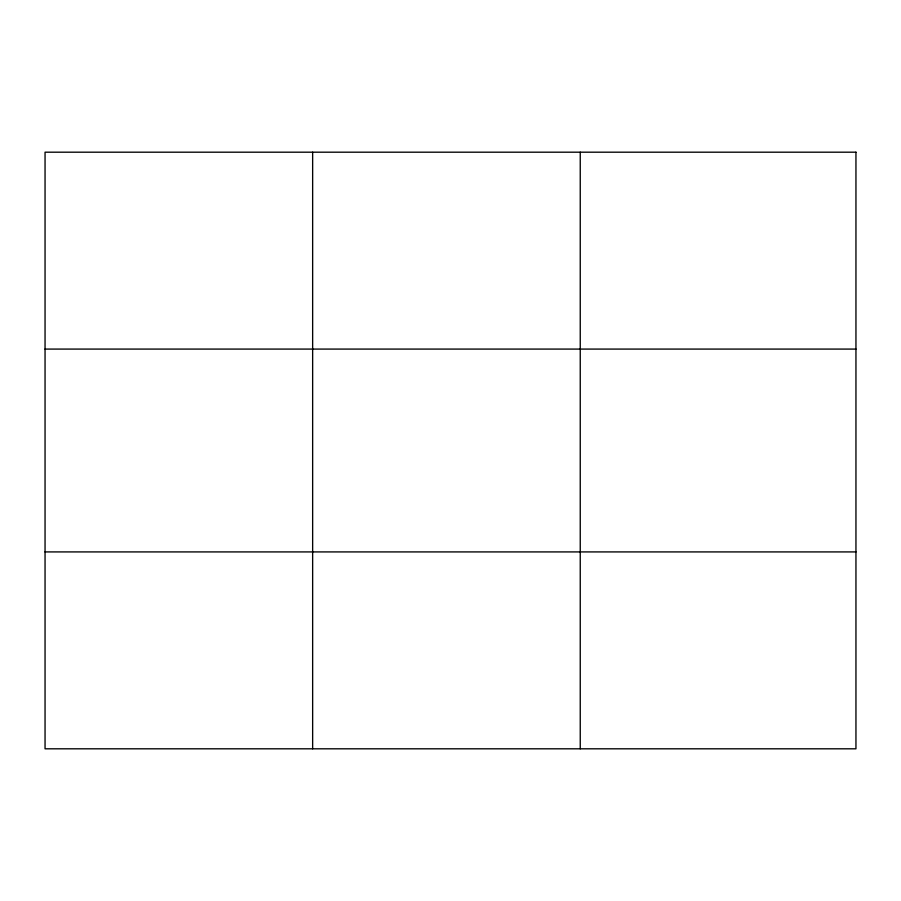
<?xml version="1.0" encoding="UTF-8"?>
<svg xmlns="http://www.w3.org/2000/svg" width="901" height="901" viewBox="0 0 901 901"><rect width="100%" height="100%" fill="white"/><g stroke="black" fill="none" stroke-linecap="round" stroke-linejoin="round"><path stroke-width="1.35" d="M312.647 152.19L312.647 748.81M580.244 152.19L580.244 748.81M45.05 349.081L855.95 349.081M45.05 551.919L855.95 551.919M855.95 152.19L855.95 748.81L45.05 748.81L45.05 152.19L855.95 152.19"/></g></svg>
